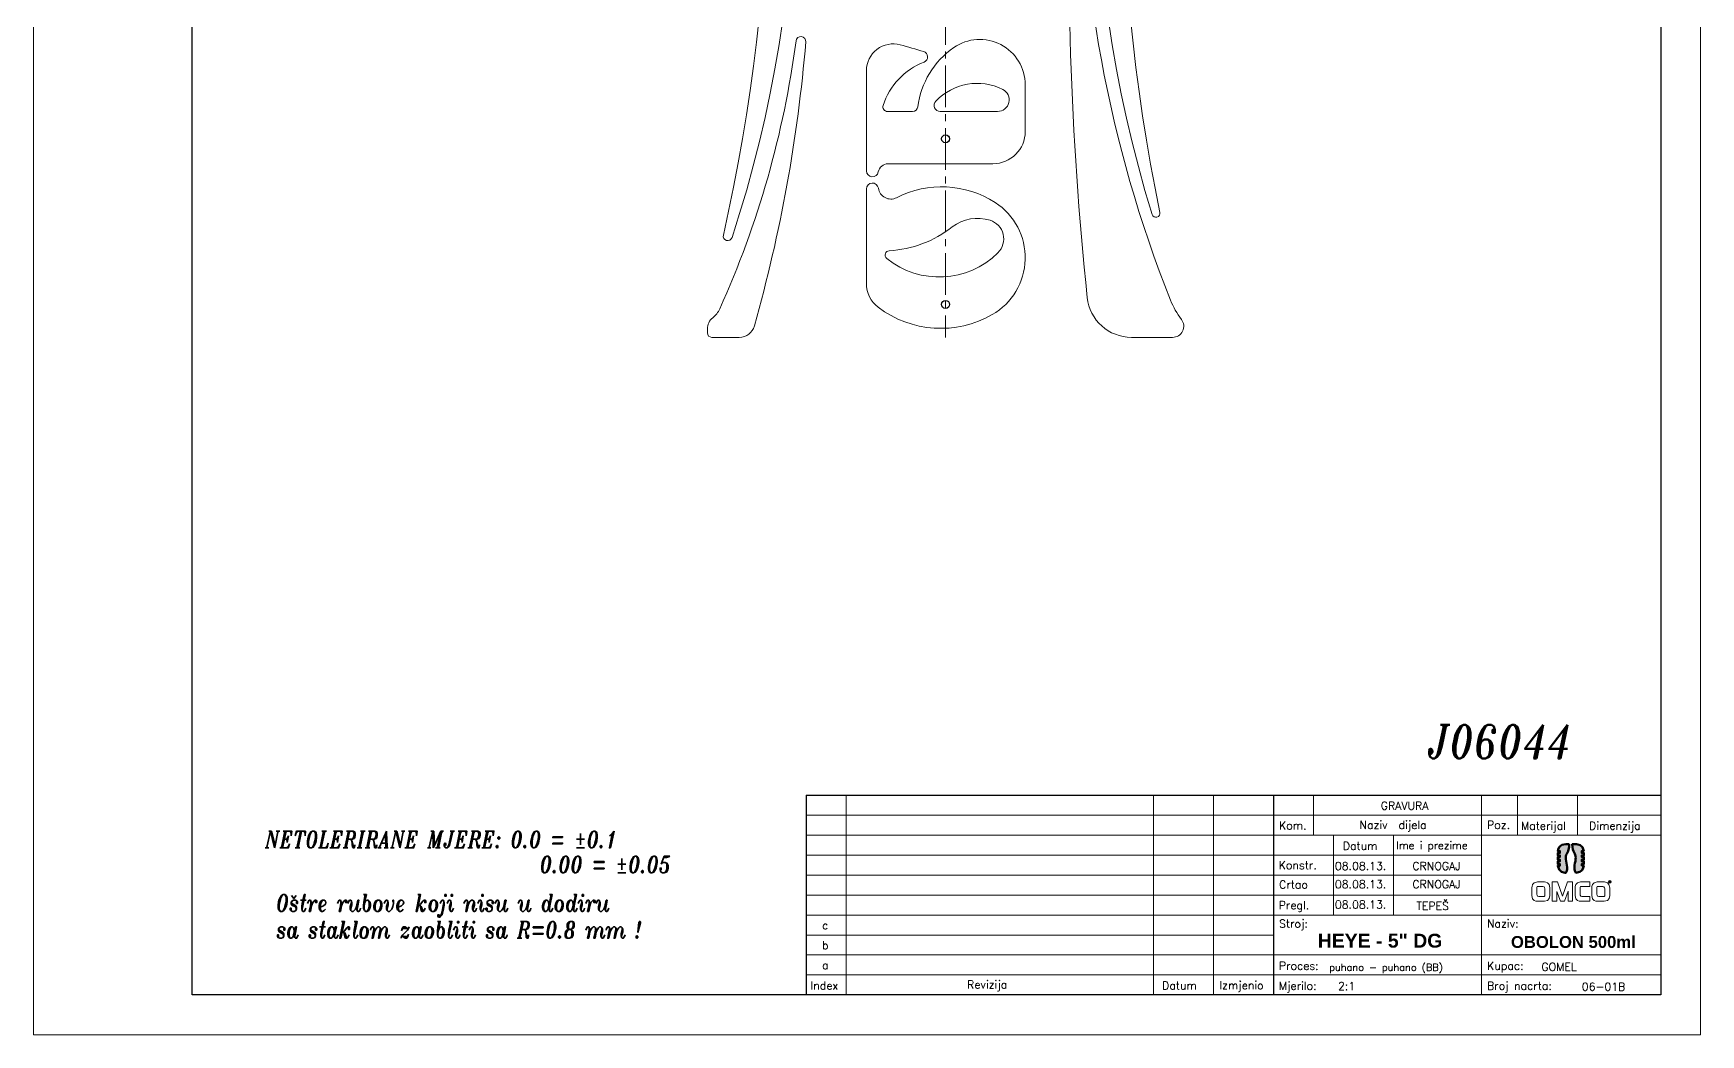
# Model space of a CAD drawing. Extents: x -234 to 800, y -95 to 506.
# Drawn here: x -233.8 to -23.8, y -95 to 31.2 of the extents above; entities that cross this region are included whole.
import ezdxf

# ---------------------------------------------------------------- set-up
doc = ezdxf.new("R2010")
doc.units = 0
doc.header["$LTSCALE"] = 7
doc.header["$MEASUREMENT"] = 0
doc.linetypes.add('CENTER2', pattern=[1.125, 0.75, -0.125, 0.125, -0.125])
doc.layers.get('0').update_dxf_attribs({"linetype": 'CONTINUOUS', "lineweight": 15})
for name, color, linetype, lineweight in [('1', 1, 'CENTER2', 15), ('3', 3, 'CONTINUOUS', 30), ('4', 5, 'CONTINUOUS', 50)]:
    doc.layers.add(name, color=color, linetype=linetype, lineweight=lineweight)
doc.styles.add('ITALICT', font='ITALICT.shx', dxfattribs={"width": 0.8, "height": 3})
doc.styles.add('ROMANS', font='romans.shx')

msp = doc.modelspace()

# ---------------------------------------------------------------- hatches: boundary and pattern name
h = msp.add_hatch(color=142)
h.dxf.hatch_style = 1
edge = h.paths.add_edge_path()
edge.add_spline(control_points=[(-40.793, -74.5938), (-40.4093, -74.0421), (-40.7957, -73.2381), (-40.7957, -72.6633)], knot_values=[0.9047619, 0.9047619, 0.9047619, 0.9047619, 0.95238095, 0.95238095, 0.95238095, 0.95238095], degree=3, periodic=0)
edge.add_spline(control_points=[(-40.7957, -72.6633), (-40.7957, -72.212), (-40.3983, -72.0912), (-40.3548, -71.008)], knot_values=[0.95238095, 0.95238095, 0.95238095, 0.95238095, 1, 1, 1, 1], degree=3, periodic=0)
edge.add_spline(control_points=[(-40.3548, -71.008), (-40.3548, -71.008), (-40.8133, -71.008), (-40.8133, -71.008)], knot_values=[0, 0, 0, 0, 0.04761905, 0.04761905, 0.04761905, 0.04761905], degree=3, periodic=0)
edge.add_spline(control_points=[(-40.8133, -71.008), (-41.5872, -71.008), (-41.7637, -71.605), (-41.804, -71.8776)], knot_values=[0.04761905, 0.04761905, 0.04761905, 0.04761905, 0.0952381, 0.0952381, 0.0952381, 0.0952381], degree=3, periodic=0)
edge.add_spline(control_points=[(-41.804, -71.8776), (-41.804, -71.8776), (-41.5416, -71.8776), (-41.5416, -71.8776)], knot_values=[0.0952381, 0.0952381, 0.0952381, 0.0952381, 0.14285667, 0.14285667, 0.14285667, 0.14285667], degree=3, periodic=0)
edge.add_spline(control_points=[(-41.5416, -71.8776), (-41.5416, -71.8776), (-41.5416, -71.8776), (-41.5416, -71.8776), (-41.5416, -71.8776), (-41.5416, -71.8776), (-41.5416, -72.0972), (-41.5416, -72.0972)], knot_values=[0.14285667, 0.14285667, 0.14285667, 0.14285667, 0.14285714, 0.14285714, 0.14285714, 0.14285714, 0.19047571, 0.19047571, 0.19047571, 0.19047571], degree=3, periodic=0)
edge.add_spline(control_points=[(-41.5416, -72.0972), (-41.5416, -72.0972), (-41.5416, -72.0972), (-41.5416, -72.0972), (-41.5416, -72.0972), (-41.5416, -72.0972), (-41.8161, -72.0972), (-41.8161, -72.0972)], knot_values=[0.19047571, 0.19047571, 0.19047571, 0.19047571, 0.19047619, 0.19047619, 0.19047619, 0.19047619, 0.23809476, 0.23809476, 0.23809476, 0.23809476], degree=3, periodic=0)
edge.add_spline(control_points=[(-41.8161, -72.0972), (-41.8161, -72.0972), (-41.8161, -72.0972), (-41.8161, -72.0972), (-41.8161, -72.0972), (-41.8161, -72.0972), (-41.8161, -72.4199), (-41.8161, -72.4199)], knot_values=[0.23809476, 0.23809476, 0.23809476, 0.23809476, 0.23809524, 0.23809524, 0.23809524, 0.23809524, 0.28571381, 0.28571381, 0.28571381, 0.28571381], degree=3, periodic=0)
edge.add_spline(control_points=[(-41.8161, -72.4199), (-41.8161, -72.4199), (-41.8161, -72.4199), (-41.8161, -72.4199), (-41.8161, -72.4199), (-41.8161, -72.4199), (-41.5416, -72.4199), (-41.5416, -72.4199)], knot_values=[0.28571381, 0.28571381, 0.28571381, 0.28571381, 0.28571429, 0.28571429, 0.28571429, 0.28571429, 0.33333286, 0.33333286, 0.33333286, 0.33333286], degree=3, periodic=0)
edge.add_spline(control_points=[(-41.5416, -72.4199), (-41.5416, -72.4199), (-41.5416, -72.4199), (-41.5416, -72.4199), (-41.5416, -72.4199), (-41.5416, -72.4199), (-41.5416, -72.6395), (-41.5416, -72.6395)], knot_values=[0.33333286, 0.33333286, 0.33333286, 0.33333286, 0.33333333, 0.33333333, 0.33333333, 0.33333333, 0.3809519, 0.3809519, 0.3809519, 0.3809519], degree=3, periodic=0)
edge.add_spline(control_points=[(-41.5416, -72.6395), (-41.5416, -72.6395), (-41.5416, -72.6395), (-41.5416, -72.6395), (-41.5416, -72.6395), (-41.5416, -72.6395), (-41.8161, -72.6395), (-41.8161, -72.6395)], knot_values=[0.3809519, 0.3809519, 0.3809519, 0.3809519, 0.38095238, 0.38095238, 0.38095238, 0.38095238, 0.42857095, 0.42857095, 0.42857095, 0.42857095], degree=3, periodic=0)
edge.add_spline(control_points=[(-41.8161, -72.6395), (-41.8161, -72.6395), (-41.8161, -72.6395), (-41.8161, -72.6395), (-41.8161, -72.6395), (-41.8161, -72.6395), (-41.8161, -72.9622), (-41.8161, -72.9622)], knot_values=[0.42857095, 0.42857095, 0.42857095, 0.42857095, 0.42857143, 0.42857143, 0.42857143, 0.42857143, 0.47619, 0.47619, 0.47619, 0.47619], degree=3, periodic=0)
edge.add_spline(control_points=[(-41.8161, -72.9622), (-41.8161, -72.9622), (-41.8161, -72.9622), (-41.8161, -72.9622), (-41.8161, -72.9622), (-41.8161, -72.9622), (-41.5416, -72.9622), (-41.5416, -72.9622)], knot_values=[0.47619, 0.47619, 0.47619, 0.47619, 0.47619048, 0.47619048, 0.47619048, 0.47619048, 0.52380905, 0.52380905, 0.52380905, 0.52380905], degree=3, periodic=0)
edge.add_spline(control_points=[(-41.5416, -72.9622), (-41.5416, -72.9622), (-41.5416, -72.9622), (-41.5416, -72.9622), (-41.5416, -72.9622), (-41.5416, -72.9622), (-41.5416, -73.1818), (-41.5416, -73.1818)], knot_values=[0.52380905, 0.52380905, 0.52380905, 0.52380905, 0.52380952, 0.52380952, 0.52380952, 0.52380952, 0.5714281, 0.5714281, 0.5714281, 0.5714281], degree=3, periodic=0)
edge.add_spline(control_points=[(-41.5416, -73.1818), (-41.5416, -73.1818), (-41.5416, -73.1818), (-41.5416, -73.1818), (-41.5416, -73.1818), (-41.5416, -73.1818), (-41.8161, -73.1818), (-41.8161, -73.1818)], knot_values=[0.5714281, 0.5714281, 0.5714281, 0.5714281, 0.57142857, 0.57142857, 0.57142857, 0.57142857, 0.61904714, 0.61904714, 0.61904714, 0.61904714], degree=3, periodic=0)
edge.add_spline(control_points=[(-41.8161, -73.1818), (-41.8161, -73.1818), (-41.8161, -73.1818), (-41.8161, -73.1818), (-41.8161, -73.1818), (-41.8161, -73.1818), (-41.8161, -73.5045), (-41.8161, -73.5046)], knot_values=[0.61904714, 0.61904714, 0.61904714, 0.61904714, 0.61904762, 0.61904762, 0.61904762, 0.61904762, 0.66666619, 0.66666619, 0.66666619, 0.66666619], degree=3, periodic=0)
edge.add_spline(control_points=[(-41.8161, -73.5046), (-41.8161, -73.5046), (-41.8161, -73.5046), (-41.8161, -73.5046), (-41.8161, -73.5046), (-41.8161, -73.5046), (-41.5416, -73.5046), (-41.5416, -73.5046)], knot_values=[0.66666619, 0.66666619, 0.66666619, 0.66666619, 0.66666667, 0.66666667, 0.66666667, 0.66666667, 0.71428524, 0.71428524, 0.71428524, 0.71428524], degree=3, periodic=0)
edge.add_spline(control_points=[(-41.5416, -73.5046), (-41.5416, -73.5046), (-41.5416, -73.5046), (-41.5416, -73.5046), (-41.5416, -73.5046), (-41.5416, -73.5046), (-41.5416, -73.7241), (-41.5416, -73.7241)], knot_values=[0.71428524, 0.71428524, 0.71428524, 0.71428524, 0.71428571, 0.71428571, 0.71428571, 0.71428571, 0.76190429, 0.76190429, 0.76190429, 0.76190429], degree=3, periodic=0)
edge.add_spline(control_points=[(-41.5416, -73.7241), (-41.5416, -73.7241), (-41.5416, -73.7241), (-41.5416, -73.7241), (-41.5416, -73.7241), (-41.5416, -73.7241), (-41.8061, -73.7241), (-41.8061, -73.7241)], knot_values=[0.76190429, 0.76190429, 0.76190429, 0.76190429, 0.76190476, 0.76190476, 0.76190476, 0.76190476, 0.80952381, 0.80952381, 0.80952381, 0.80952381], degree=3, periodic=0)
edge.add_spline(control_points=[(-41.8061, -73.7241), (-41.7126, -74.5512), (-40.982, -74.5938), (-40.874, -74.5938)], knot_values=[0.80952381, 0.80952381, 0.80952381, 0.80952381, 0.85714286, 0.85714286, 0.85714286, 0.85714286], degree=3, periodic=0)
edge.add_spline(control_points=[(-40.874, -74.5938), (-40.874, -74.5938), (-40.793, -74.5938), (-40.793, -74.5938)], knot_values=[0.85714286, 0.85714286, 0.85714286, 0.85714286, 0.9047619, 0.9047619, 0.9047619, 0.9047619], degree=3, periodic=0)
h = msp.add_hatch(color=253)
h.dxf.hatch_style = 1
edge = h.paths.add_edge_path()
edge.add_spline(control_points=[(-38.7963, -72.0972), (-38.7963, -72.0972), (-38.7963, -72.0972), (-38.7963, -72.0972), (-38.7963, -72.0972), (-38.7963, -72.0972), (-38.7963, -71.8776), (-38.7963, -71.8776)], knot_values=[0.5714281, 0.5714281, 0.5714281, 0.5714281, 0.57142857, 0.57142857, 0.57142857, 0.57142857, 0.61904714, 0.61904714, 0.61904714, 0.61904714], degree=3, periodic=0)
edge.add_spline(control_points=[(-38.7963, -71.8776), (-38.7963, -71.8776), (-38.7963, -71.8776), (-38.7963, -71.8776), (-38.7963, -71.8776), (-38.7963, -71.8776), (-38.5327, -71.8776), (-38.5327, -71.8776)], knot_values=[0.61904714, 0.61904714, 0.61904714, 0.61904714, 0.61904762, 0.61904762, 0.61904762, 0.61904762, 0.66666667, 0.66666667, 0.66666667, 0.66666667], degree=3, periodic=0)
edge.add_spline(control_points=[(-38.5327, -71.8776), (-38.6292, -71.056), (-39.3562, -71.008), (-39.4639, -71.008), (-39.4639, -71.008), (-39.4639, -71.008), (-39.9833, -71.008), (-39.9833, -71.008)], knot_values=[0.66666667, 0.66666667, 0.66666667, 0.66666667, 0.71428571, 0.71428571, 0.71428571, 0.71428571, 0.76190476, 0.76190476, 0.76190476, 0.76190476], degree=3, periodic=0)
edge.add_spline(control_points=[(-39.9833, -71.008), (-39.9397, -72.0912), (-39.5421, -72.212), (-39.5421, -72.6633)], knot_values=[0.76190476, 0.76190476, 0.76190476, 0.76190476, 0.80952381, 0.80952381, 0.80952381, 0.80952381], degree=3, periodic=0)
edge.add_spline(control_points=[(-39.5421, -72.6633), (-39.5421, -73.2381), (-39.9286, -74.0421), (-39.545, -74.5938)], knot_values=[0.80952381, 0.80952381, 0.80952381, 0.80952381, 0.85714286, 0.85714286, 0.85714286, 0.85714286], degree=3, periodic=0)
edge.add_spline(control_points=[(-39.545, -74.5938), (-39.545, -74.5938), (-39.5186, -74.5938), (-39.5186, -74.5938)], knot_values=[0.85714286, 0.85714286, 0.85714286, 0.85714286, 0.9047619, 0.9047619, 0.9047619, 0.9047619], degree=3, periodic=0)
edge.add_spline(control_points=[(-39.5186, -74.5938), (-38.7447, -74.5938), (-38.5718, -73.9968), (-38.5331, -73.7241)], knot_values=[0.9047619, 0.9047619, 0.9047619, 0.9047619, 0.95238095, 0.95238095, 0.95238095, 0.95238095], degree=3, periodic=0)
edge.add_spline(control_points=[(-38.5331, -73.7241), (-38.5331, -73.7241), (-38.7963, -73.7241), (-38.7963, -73.7241), (-38.7963, -73.7241), (-38.7963, -73.7241), (-38.7963, -73.7241)], knot_values=[0.95238095, 0.95238095, 0.95238095, 0.95238095, 1, 1, 1, 1.00000048, 1.00000048, 1.00000048, 1.00000048], degree=3, periodic=0)
edge.add_spline(control_points=[(-38.7963, -73.7241), (-38.7963, -73.7241), (-38.7963, -73.5046), (-38.7963, -73.5046)], knot_values=[0.00000048, 0.00000048, 0.00000048, 0.00000048, 0.04761857, 0.04761857, 0.04761857, 0.04761857], degree=3, periodic=0)
edge.add_spline(control_points=[(-38.7963, -73.5046), (-38.7963, -73.5046), (-38.7963, -73.5046), (-38.7963, -73.5046), (-38.7963, -73.5046), (-38.7963, -73.5046), (-38.5219, -73.5046), (-38.5218, -73.5046)], knot_values=[0.04761857, 0.04761857, 0.04761857, 0.04761857, 0.04761905, 0.04761905, 0.04761905, 0.04761905, 0.09523762, 0.09523762, 0.09523762, 0.09523762], degree=3, periodic=0)
edge.add_spline(control_points=[(-38.5218, -73.5046), (-38.5218, -73.5046), (-38.5218, -73.5046), (-38.5218, -73.5046), (-38.5218, -73.5046), (-38.5218, -73.5046), (-38.5218, -73.1818), (-38.5218, -73.1818)], knot_values=[0.09523762, 0.09523762, 0.09523762, 0.09523762, 0.0952381, 0.0952381, 0.0952381, 0.0952381, 0.14285667, 0.14285667, 0.14285667, 0.14285667], degree=3, periodic=0)
edge.add_spline(control_points=[(-38.5218, -73.1818), (-38.5218, -73.1818), (-38.5218, -73.1818), (-38.5218, -73.1818), (-38.5218, -73.1818), (-38.5218, -73.1818), (-38.7963, -73.1818), (-38.7963, -73.1818)], knot_values=[0.14285667, 0.14285667, 0.14285667, 0.14285667, 0.14285714, 0.14285714, 0.14285714, 0.14285714, 0.19047571, 0.19047571, 0.19047571, 0.19047571], degree=3, periodic=0)
edge.add_spline(control_points=[(-38.7963, -73.1818), (-38.7963, -73.1818), (-38.7963, -73.1818), (-38.7963, -73.1818), (-38.7963, -73.1818), (-38.7963, -73.1818), (-38.7963, -72.9622), (-38.7963, -72.9622)], knot_values=[0.19047571, 0.19047571, 0.19047571, 0.19047571, 0.19047619, 0.19047619, 0.19047619, 0.19047619, 0.23809476, 0.23809476, 0.23809476, 0.23809476], degree=3, periodic=0)
edge.add_spline(control_points=[(-38.7963, -72.9622), (-38.7963, -72.9622), (-38.7963, -72.9622), (-38.7963, -72.9622), (-38.7963, -72.9622), (-38.7963, -72.9622), (-38.5219, -72.9622), (-38.5218, -72.9622)], knot_values=[0.23809476, 0.23809476, 0.23809476, 0.23809476, 0.23809524, 0.23809524, 0.23809524, 0.23809524, 0.28571381, 0.28571381, 0.28571381, 0.28571381], degree=3, periodic=0)
edge.add_spline(control_points=[(-38.5218, -72.9622), (-38.5218, -72.9622), (-38.5218, -72.9622), (-38.5218, -72.9622), (-38.5218, -72.9622), (-38.5218, -72.9622), (-38.5218, -72.6395), (-38.5218, -72.6395)], knot_values=[0.28571381, 0.28571381, 0.28571381, 0.28571381, 0.28571429, 0.28571429, 0.28571429, 0.28571429, 0.33333286, 0.33333286, 0.33333286, 0.33333286], degree=3, periodic=0)
edge.add_spline(control_points=[(-38.5218, -72.6395), (-38.5218, -72.6395), (-38.5218, -72.6395), (-38.5218, -72.6395), (-38.5218, -72.6395), (-38.5218, -72.6395), (-38.7963, -72.6395), (-38.7963, -72.6395)], knot_values=[0.33333286, 0.33333286, 0.33333286, 0.33333286, 0.33333333, 0.33333333, 0.33333333, 0.33333333, 0.3809519, 0.3809519, 0.3809519, 0.3809519], degree=3, periodic=0)
edge.add_spline(control_points=[(-38.7963, -72.6395), (-38.7963, -72.6395), (-38.7963, -72.6395), (-38.7963, -72.6395), (-38.7963, -72.6395), (-38.7963, -72.6395), (-38.7963, -72.4199), (-38.7963, -72.4199)], knot_values=[0.3809519, 0.3809519, 0.3809519, 0.3809519, 0.38095238, 0.38095238, 0.38095238, 0.38095238, 0.42857095, 0.42857095, 0.42857095, 0.42857095], degree=3, periodic=0)
edge.add_spline(control_points=[(-38.7963, -72.4199), (-38.7963, -72.4199), (-38.7963, -72.4199), (-38.7963, -72.4199), (-38.7963, -72.4199), (-38.7963, -72.4199), (-38.5219, -72.4199), (-38.5218, -72.4199)], knot_values=[0.42857095, 0.42857095, 0.42857095, 0.42857095, 0.42857143, 0.42857143, 0.42857143, 0.42857143, 0.47619, 0.47619, 0.47619, 0.47619], degree=3, periodic=0)
edge.add_spline(control_points=[(-38.5218, -72.4199), (-38.5218, -72.4199), (-38.5218, -72.4199), (-38.5218, -72.4199), (-38.5218, -72.4199), (-38.5218, -72.4199), (-38.5218, -72.0972), (-38.5218, -72.0972)], knot_values=[0.47619, 0.47619, 0.47619, 0.47619, 0.47619048, 0.47619048, 0.47619048, 0.47619048, 0.52380905, 0.52380905, 0.52380905, 0.52380905], degree=3, periodic=0)
edge.add_spline(control_points=[(-38.5218, -72.0972), (-38.5218, -72.0972), (-38.5218, -72.0972), (-38.5218, -72.0972), (-38.5218, -72.0972), (-38.5218, -72.0972), (-38.7963, -72.0972), (-38.7963, -72.0972)], knot_values=[0.52380905, 0.52380905, 0.52380905, 0.52380905, 0.52380952, 0.52380952, 0.52380952, 0.52380952, 0.5714281, 0.5714281, 0.5714281, 0.5714281], degree=3, periodic=0)

# ---------------------------------------------------------------- linework, layer by layer
for p, q in [((-233.8139, -95.0065), (-233.8139, 201.9935)), ((-23.8139, 201.9935), (-23.8139, -95.0065)), ((-128.8827, 13.8301), (-128.8827, 26.481)), ((-108.8835, 24.6786), (-108.8835, 18.8087)), ((-123.0824, 21.3237), (-126.2255, 21.3237)), ((-112.3637, 21.3237), (-119.5967, 21.3237)), ((-126.1573, 14.7383), (-112.9539, 14.7383)), ((-128.8827, 11.556), (-128.8827, -0.3557)), ((-148.9213, -6.0743), (-148.9213, -6.5766)), ((-148.3591, -7.1389), (-144.8948, -7.1389)), ((-90.3274, -7.1389), (-95.497, -7.1389)), ((-131.4394, -64.8141), (-131.4394, -90.0065)), ((-92.7292, -64.8116), (-92.7292, -90.0065)), ((-85.1707, -64.8116), (-85.1707, -90.0065)), ((-72.5733, -64.8116), (-72.5733, -69.8506)), ((-51.4096, -64.8116), (-51.4096, -90.0065)), ((-46.8745, -64.8116), (-46.8745, -69.8506)), ((-39.316, -64.8116), (-39.316, -69.8506)), ((-136.4885, -67.3311), (-28.8139, -67.3311)), ((-28.8139, -69.8506), (-136.4885, -69.8506)), ((-70.0538, -69.8506), (-70.0538, -79.9285)), ((-62.4953, -69.8506), (-62.4953, -79.9285)), ((-136.4885, -72.37), (-51.4096, -72.37)), ((-136.4885, -74.8895), (-51.4096, -74.8895)), ((-136.4885, -77.409), (-51.4096, -77.409)), ((-136.4885, -79.9285), (-28.8139, -79.9285)), ((-77.6122, -82.448), (-136.4885, -82.448)), ((-136.4885, -84.9675), (-28.8139, -84.9675)), ((-136.4885, -87.487), (-28.8139, -87.487)), ((-23.8139, -95.0065), (-233.8139, -95.0065))]:
    msp.add_line(p, q)
for centre, radius, start, end in [((62.5127, 56.1916), 162.6104, 161.883462, 197.107049), ((133.8512, 55.2653), 230.5401, 167.172117, 191.675553), ((-371.6942, 56.9405), 230.5401, 347.172117, 11.675553), ((-300.3557, 56.0142), 162.6104, 341.883462, 17.107049), ((307.5712, 41.2091), 410.9326, 177.485881, 186.053347), ((57.8799, 56.6682), 159.8011, 179.091096, 201.712273), ((-256.9461, 45.8815), 120.2152, 335.71329, 352.512897), ((-326.1936, 45.9217), 190.3307, 344.262267, 355.227017), ((-137.141, 30.1363), 0.6202, 355.227017, 172.512897), ((-125.5254, 26.481), 3.3573, 74.655142, 180), ((-165.2566, -118.3062), 153.4969, 73.505184, 74.655142), ((-114.6099, 24.6786), 5.7264, 0, 124.925679), ((-118.4362, 19.3817), 8.7718, 111.277799, 162.037294), ((-111.709, 20.5243), 10.7933, 124.925679, 172.611859), ((-121.8724, 28.2052), 0.6971, 291.277799, 73.505184), ((-114.9286, 17.6609), 7.2032, 63.436626, 136.497295), ((-112.3637, 22.7912), 1.4675, 270, 63.436626), ((-126.2255, 21.9071), 0.5833, 162.037294, 270), ((-123.0824, 21.999), 0.6753, 270, 352.611859), ((-119.5967, 22.0912), 0.7675, 136.497295, 270), ((-112.9539, 18.8087), 4.0704, 270, 0), ((-126.1573, 13.4808), 1.2575, 90, 169.97531), ((-128.1335, 13.8301), 0.7493, 180, 349.97531), ((-128.1284, 11.556), 0.7543, 7.578422, 180), ((-125.8136, 11.864), 1.5809, 187.578422, 297.241112), ((-119.407, -0.58), 12.4154, 57.083606, 117.241112), ((-117.1553, 2.8984), 8.2718, 299.841874, 57.083606), ((-92.4171, 8.5081), 0.5087, 197.107049, 11.675553), ((-126.886, 18.0951), 14.3494, 273.453117, 307.886384), ((-114.8934, 2.6823), 5.1795, 72.214155, 127.886384), ((-114.0649, 5.2649), 2.4673, 314.893241, 72.214155), ((-146.3503, 5.6283), 0.572, 167.172117, 341.883462), ((-125.9893, 3.2343), 0.5384, 93.453117, 230.830473), ((-119.7148, 10.9359), 10.4724, 230.830473, 314.893241), ((-125.1271, -0.3557), 3.7556, 180, 232.73083), ((-150.0325, -2.362), 2.9209, 308.021636, 335.71329), ((-119.5176, 7.0161), 13.019, 232.73083, 299.841874), ((-95.497, -1.5345), 5.6044, 186.053347, 270), ((-80.9831, 1.3735), 10.334, 201.712273, 217.253965), ((-147.1299, -6.0743), 1.7914, 128.021636, 180), ((-144.8948, -5.168), 1.9709, 270, 344.262267), ((-90.3274, -5.7331), 1.4057, 270, 37.253965), ((-148.3591, -6.5766), 0.5623, 180, 270)]:
    msp.add_arc(centre, radius, start, end)
for points, knots in [([(-35.2637, -75.9186), (-35.3546, -75.9186), (-35.4284, -75.8447), (-35.4284, -75.7539), (-35.4284, -75.7539), (-35.4284, -75.663), (-35.3546, -75.5892), (-35.2637, -75.5892), (-35.2637, -75.5892), (-35.1728, -75.5892), (-35.099, -75.663), (-35.099, -75.7539), (-35.099, -75.7539), (-35.099, -75.8447), (-35.1728, -75.9186), (-35.2637, -75.9186)], [0, 0, 0, 0, 0.25, 0.25, 0.25, 0.25, 0.5, 0.5, 0.5, 0.5, 0.75, 0.75, 0.75, 0.75, 1, 1, 1, 1]), ([(-43.5002, -78.2051), (-43.5002, -78.2051), (-44.423, -78.2051), (-44.423, -78.2051), (-44.423, -78.2051), (-44.5017, -78.2051), (-45.0645, -78.1721), (-45.0645, -77.4892), (-45.0645, -77.4892), (-45.0645, -77.4892), (-45.0645, -76.4464), (-45.0645, -76.4464), (-45.0645, -76.4464), (-45.0645, -76.4464), (-45.0645, -75.7636), (-44.3817, -75.7636), (-44.3817, -75.7636), (-44.3817, -75.7636), (-43.463, -75.7636), (-43.463, -75.7636), (-43.463, -75.7636), (-43.3844, -75.7636), (-42.8216, -75.8009), (-42.8216, -76.4837), (-42.8216, -76.4837), (-42.8216, -76.4837), (-42.8216, -77.5223), (-42.8216, -77.5223), (-42.8216, -77.5223), (-42.8216, -77.5223), (-42.8174, -78.2051), (-43.5002, -78.2051)], [0, 0, 0, 0, 0.125, 0.125, 0.125, 0.125, 0.25, 0.25, 0.25, 0.25, 0.375, 0.375, 0.375, 0.375, 0.5, 0.5, 0.5, 0.5, 0.625, 0.625, 0.625, 0.625, 0.75, 0.75, 0.75, 0.75, 0.875, 0.875, 0.875, 0.875, 1, 1, 1, 1]), ([(-43.4423, -76.6243), (-43.4423, -76.6243), (-43.4423, -76.343), (-43.6823, -76.343), (-43.6823, -76.343), (-43.6823, -76.343), (-44.3651, -76.343), (-44.3651, -76.343), (-44.3651, -76.343), (-44.3651, -76.343), (-44.4437, -76.3471), (-44.4437, -76.4257), (-44.4437, -76.4257), (-44.4437, -76.4257), (-44.4437, -77.3071), (-44.4437, -77.3071), (-44.4437, -77.3071), (-44.4437, -77.3071), (-44.4437, -77.5845), (-44.2037, -77.5845), (-44.2037, -77.5845), (-44.2037, -77.5845), (-43.5209, -77.5845), (-43.5209, -77.5845), (-43.5209, -77.5845), (-43.5209, -77.5845), (-43.4423, -77.5845), (-43.4423, -77.5058), (-43.4423, -77.5058), (-43.4423, -77.5058), (-43.4423, -76.6243), (-43.4423, -76.6243)], [0, 0, 0, 0, 0.125, 0.125, 0.125, 0.125, 0.25, 0.25, 0.25, 0.25, 0.375, 0.375, 0.375, 0.375, 0.5, 0.5, 0.5, 0.5, 0.625, 0.625, 0.625, 0.625, 0.75, 0.75, 0.75, 0.75, 0.875, 0.875, 0.875, 0.875, 1, 1, 1, 1]), ([(-40.4959, -78.2051), (-40.4959, -78.2051), (-40.4959, -76.9264), (-40.4959, -76.9264), (-40.4959, -76.9264), (-40.4959, -76.9264), (-40.9428, -78.2051), (-40.9428, -78.2051), (-40.9428, -78.2051), (-40.9428, -78.2051), (-41.4808, -78.2051), (-41.4808, -78.2051), (-41.4808, -78.2051), (-41.4808, -78.2051), (-41.9359, -76.9843), (-41.9359, -76.9843), (-41.9359, -76.9843), (-41.9359, -76.9843), (-41.9359, -78.2051), (-41.9359, -78.2051), (-41.9359, -78.2051), (-41.9359, -78.2051), (-42.5112, -78.2051), (-42.5112, -78.2051), (-42.5112, -78.2051), (-42.5112, -78.2051), (-42.5112, -75.7636), (-42.5112, -75.7636), (-42.5112, -75.7636), (-42.5112, -75.7636), (-41.845, -75.7636), (-41.845, -75.7636), (-41.845, -75.7636), (-41.845, -75.7636), (-41.2036, -77.5638), (-41.2036, -77.5638), (-41.2036, -77.5638), (-41.2036, -77.5638), (-40.5911, -75.7636), (-40.5911, -75.7636), (-40.5911, -75.7636), (-40.5911, -75.7636), (-39.9372, -75.7636), (-39.9372, -75.7636), (-39.9372, -75.7636), (-39.9372, -75.7636), (-39.9372, -78.2051), (-39.9372, -78.2051), (-39.9372, -78.2051), (-39.9372, -78.2051), (-40.4959, -78.2051), (-40.4959, -78.2051)], [0, 0, 0, 0, 0.07692308, 0.07692308, 0.07692308, 0.07692308, 0.15384615, 0.15384615, 0.15384615, 0.15384615, 0.23076923, 0.23076923, 0.23076923, 0.23076923, 0.30769231, 0.30769231, 0.30769231, 0.30769231, 0.38461538, 0.38461538, 0.38461538, 0.38461538, 0.46153846, 0.46153846, 0.46153846, 0.46153846, 0.53846154, 0.53846154, 0.53846154, 0.53846154, 0.61538462, 0.61538462, 0.61538462, 0.61538462, 0.69230769, 0.69230769, 0.69230769, 0.69230769, 0.76923077, 0.76923077, 0.76923077, 0.76923077, 0.84615385, 0.84615385, 0.84615385, 0.84615385, 0.92307692, 0.92307692, 0.92307692, 0.92307692, 1, 1, 1, 1]), ([(-37.7853, -77.5845), (-37.7853, -77.5845), (-38.7662, -77.5845), (-38.7662, -77.5845), (-38.7662, -77.5845), (-39.0062, -77.5845), (-39.0062, -77.3071), (-39.0062, -77.3071), (-39.0062, -77.3071), (-39.0062, -77.3071), (-39.0062, -76.4257), (-39.0062, -76.4257), (-39.0062, -76.4257), (-39.0062, -76.3471), (-38.9275, -76.343), (-38.9275, -76.343), (-38.9275, -76.343), (-38.9275, -76.343), (-37.7853, -76.343), (-37.7853, -76.343), (-37.7853, -76.343), (-37.7853, -76.343), (-37.7853, -75.7636), (-37.7853, -75.7636), (-37.7853, -75.7636), (-37.7853, -75.7636), (-38.944, -75.7636), (-38.944, -75.7636), (-38.944, -75.7636), (-39.6268, -75.7636), (-39.6268, -76.4464), (-39.6268, -76.4464), (-39.6268, -76.4464), (-39.6268, -76.4464), (-39.6268, -77.4892), (-39.6268, -77.4892), (-39.6268, -77.4892), (-39.6268, -78.1721), (-39.0641, -78.2051), (-38.9855, -78.2051), (-38.9855, -78.2051), (-38.9855, -78.2051), (-37.7853, -78.2051), (-37.7853, -78.2051), (-37.7853, -78.2051), (-37.7853, -78.2051), (-37.7853, -77.5845), (-37.7853, -77.5845)], [0, 0, 0, 0, 0.08333333, 0.08333333, 0.08333333, 0.08333333, 0.16666667, 0.16666667, 0.16666667, 0.16666667, 0.25, 0.25, 0.25, 0.25, 0.33333333, 0.33333333, 0.33333333, 0.33333333, 0.41666667, 0.41666667, 0.41666667, 0.41666667, 0.5, 0.5, 0.5, 0.5, 0.58333333, 0.58333333, 0.58333333, 0.58333333, 0.66666667, 0.66666667, 0.66666667, 0.66666667, 0.75, 0.75, 0.75, 0.75, 0.83333333, 0.83333333, 0.83333333, 0.83333333, 0.91666667, 0.91666667, 0.91666667, 0.91666667, 1, 1, 1, 1]), ([(-35.9522, -78.2051), (-35.9522, -78.2051), (-36.875, -78.2051), (-36.875, -78.2051), (-36.875, -78.2051), (-36.9536, -78.2051), (-37.5163, -78.1721), (-37.5163, -77.4892), (-37.5163, -77.4892), (-37.5163, -77.4892), (-37.5163, -76.4464), (-37.5163, -76.4464), (-37.5163, -76.4464), (-37.5163, -76.4464), (-37.5163, -75.7636), (-36.8336, -75.7636), (-36.8336, -75.7636), (-36.8336, -75.7636), (-35.9149, -75.7636), (-35.9149, -75.7636), (-35.9149, -75.7636), (-35.8363, -75.7636), (-35.2735, -75.8009), (-35.2735, -76.4837), (-35.2735, -76.4837), (-35.2735, -76.4837), (-35.2735, -77.5223), (-35.2735, -77.5223), (-35.2735, -77.5223), (-35.2735, -77.5223), (-35.2694, -78.2051), (-35.9522, -78.2051)], [0, 0, 0, 0, 0.125, 0.125, 0.125, 0.125, 0.25, 0.25, 0.25, 0.25, 0.375, 0.375, 0.375, 0.375, 0.5, 0.5, 0.5, 0.5, 0.625, 0.625, 0.625, 0.625, 0.75, 0.75, 0.75, 0.75, 0.875, 0.875, 0.875, 0.875, 1, 1, 1, 1]), ([(-35.8942, -76.6243), (-35.8942, -76.6243), (-35.8942, -76.343), (-36.1343, -76.343), (-36.1343, -76.343), (-36.1343, -76.343), (-36.817, -76.343), (-36.817, -76.343), (-36.817, -76.343), (-36.817, -76.343), (-36.8957, -76.3471), (-36.8957, -76.4257), (-36.8957, -76.4257), (-36.8957, -76.4257), (-36.8957, -77.3071), (-36.8957, -77.3071), (-36.8957, -77.3071), (-36.8957, -77.3071), (-36.8957, -77.5845), (-36.6556, -77.5845), (-36.6556, -77.5845), (-36.6556, -77.5845), (-35.9728, -77.5845), (-35.9728, -77.5845), (-35.9728, -77.5845), (-35.9728, -77.5845), (-35.8942, -77.5845), (-35.8942, -77.5058), (-35.8942, -77.5058), (-35.8942, -77.5058), (-35.8942, -76.6243), (-35.8942, -76.6243)], [0, 0, 0, 0, 0.125, 0.125, 0.125, 0.125, 0.25, 0.25, 0.25, 0.25, 0.375, 0.375, 0.375, 0.375, 0.5, 0.5, 0.5, 0.5, 0.625, 0.625, 0.625, 0.625, 0.75, 0.75, 0.75, 0.75, 0.875, 0.875, 0.875, 0.875, 1, 1, 1, 1]), ([(-35.2637, -75.6254), (-35.3341, -75.6254), (-35.3921, -75.6834), (-35.3921, -75.7539), (-35.3921, -75.7539), (-35.3921, -75.8243), (-35.3341, -75.8822), (-35.2637, -75.8822), (-35.2637, -75.8822), (-35.1933, -75.8822), (-35.1353, -75.8243), (-35.1353, -75.7539), (-35.1353, -75.7539), (-35.1353, -75.6834), (-35.1933, -75.6254), (-35.2637, -75.6254)], [0, 0, 0, 0, 0.25, 0.25, 0.25, 0.25, 0.5, 0.5, 0.5, 0.5, 0.75, 0.75, 0.75, 0.75, 1, 1, 1, 1]), ([(-35.2263, -75.7822), (-35.2263, -75.7822), (-35.1921, -75.8344), (-35.1921, -75.8344), (-35.1921, -75.8344), (-35.1921, -75.8344), (-35.2376, -75.8344), (-35.2376, -75.8344), (-35.2376, -75.8344), (-35.2376, -75.8344), (-35.266, -75.7879), (-35.266, -75.7879), (-35.266, -75.7879), (-35.266, -75.7879), (-35.2842, -75.7879), (-35.2842, -75.7879), (-35.2842, -75.7879), (-35.2842, -75.7879), (-35.2842, -75.8344), (-35.2842, -75.8344), (-35.2842, -75.8344), (-35.2842, -75.8344), (-35.3251, -75.8344), (-35.3251, -75.8344), (-35.3251, -75.8344), (-35.3251, -75.8344), (-35.3251, -75.6675), (-35.3251, -75.6675), (-35.3251, -75.6675), (-35.3251, -75.6675), (-35.2524, -75.6675), (-35.2524, -75.6675), (-35.2524, -75.6675), (-35.2387, -75.6675), (-35.1887, -75.6675), (-35.1887, -75.7277), (-35.1887, -75.7277), (-35.1887, -75.7594), (-35.208, -75.7753), (-35.2263, -75.7822)], [0, 0, 0, 0, 0.1, 0.1, 0.1, 0.1, 0.2, 0.2, 0.2, 0.2, 0.3, 0.3, 0.3, 0.3, 0.4, 0.4, 0.4, 0.4, 0.5, 0.5, 0.5, 0.5, 0.6, 0.6, 0.6, 0.6, 0.7, 0.7, 0.7, 0.7, 0.8, 0.8, 0.8, 0.8, 0.9, 0.9, 0.9, 0.9, 1, 1, 1, 1]), ([(-35.2626, -75.7027), (-35.2626, -75.7027), (-35.2842, -75.7027), (-35.2842, -75.7027), (-35.2842, -75.7027), (-35.2842, -75.7027), (-35.2842, -75.7549), (-35.2842, -75.7549), (-35.2842, -75.7549), (-35.2842, -75.7549), (-35.2626, -75.7549), (-35.2626, -75.7549), (-35.2626, -75.7549), (-35.241, -75.7549), (-35.232, -75.747), (-35.232, -75.7277), (-35.232, -75.7277), (-35.2319, -75.7084), (-35.241, -75.7027), (-35.2626, -75.7027)], [0, 0, 0, 0, 0.2, 0.2, 0.2, 0.2, 0.4, 0.4, 0.4, 0.4, 0.6, 0.6, 0.6, 0.6, 0.8, 0.8, 0.8, 0.8, 1, 1, 1, 1])]:
    msp.add_open_spline(points, degree=3, knots=knots)
at = {"layer": '1'}
msp.add_line((-118.9215, 168.8607), (-118.9215, -7.1389), dxfattribs=at)
at = {"layer": '3'}
for p, q in [((-213.8139, -90.0065), (-213.8139, 196.9935)), ((-28.8139, 196.9935), (-28.8139, -90.0065)), ((-136.4885, -64.8116), (-28.8139, -64.8116)), ((-136.4885, -64.8116), (-136.4885, -90.0065)), ((-77.6122, -64.8116), (-77.6122, -90.0065)), ((-28.8139, -64.8116), (-28.8139, -90.0065)), ((-28.8139, -90.0065), (-213.8139, -90.0065))]:
    msp.add_line(p, q, dxfattribs=at)
for centre in [(-118.9215, 17.8783), (-118.9215, -2.9935)]:
    msp.add_circle(centre, 0.5, dxfattribs=at)
at = {"layer": '4', "color": 142}
msp.add_open_spline([(-40.3548, -71.008), (-40.3548, -71.008), (-40.8133, -71.008), (-40.8133, -71.008), (-40.8133, -71.008), (-41.5872, -71.008), (-41.7637, -71.605), (-41.804, -71.8776), (-41.804, -71.8776), (-41.804, -71.8776), (-41.5416, -71.8776), (-41.5416, -71.8776), (-41.5416, -71.8776), (-41.5416, -71.8776), (-41.5416, -72.0972), (-41.5416, -72.0972), (-41.5416, -72.0972), (-41.5416, -72.0972), (-41.8161, -72.0972), (-41.8161, -72.0972), (-41.8161, -72.0972), (-41.8161, -72.0972), (-41.8161, -72.4199), (-41.8161, -72.4199), (-41.8161, -72.4199), (-41.8161, -72.4199), (-41.5416, -72.4199), (-41.5416, -72.4199), (-41.5416, -72.4199), (-41.5416, -72.4199), (-41.5416, -72.6395), (-41.5416, -72.6395), (-41.5416, -72.6395), (-41.5416, -72.6395), (-41.8161, -72.6395), (-41.8161, -72.6395), (-41.8161, -72.6395), (-41.8161, -72.6395), (-41.8161, -72.9622), (-41.8161, -72.9622), (-41.8161, -72.9622), (-41.8161, -72.9622), (-41.5416, -72.9622), (-41.5416, -72.9622), (-41.5416, -72.9622), (-41.5416, -72.9622), (-41.5416, -73.1818), (-41.5416, -73.1818), (-41.5416, -73.1818), (-41.5416, -73.1818), (-41.8161, -73.1818), (-41.8161, -73.1818), (-41.8161, -73.1818), (-41.8161, -73.1818), (-41.8161, -73.5046), (-41.8161, -73.5046), (-41.8161, -73.5046), (-41.8161, -73.5046), (-41.5416, -73.5046), (-41.5416, -73.5046), (-41.5416, -73.5046), (-41.5416, -73.5046), (-41.5416, -73.7241), (-41.5416, -73.7241), (-41.5416, -73.7241), (-41.5416, -73.7241), (-41.8061, -73.7241), (-41.8061, -73.7241), (-41.8061, -73.7241), (-41.7126, -74.5512), (-40.982, -74.5938), (-40.874, -74.5938), (-40.874, -74.5938), (-40.874, -74.5938), (-40.793, -74.5938), (-40.793, -74.5938), (-40.793, -74.5938), (-40.4093, -74.0421), (-40.7957, -73.2381), (-40.7957, -72.6633), (-40.7957, -72.6633), (-40.7957, -72.212), (-40.3983, -72.0912), (-40.3548, -71.008)], degree=3, knots=[0, 0, 0, 0, 0.04761905, 0.04761905, 0.04761905, 0.04761905, 0.0952381, 0.0952381, 0.0952381, 0.0952381, 0.14285714, 0.14285714, 0.14285714, 0.14285714, 0.19047619, 0.19047619, 0.19047619, 0.19047619, 0.23809524, 0.23809524, 0.23809524, 0.23809524, 0.28571429, 0.28571429, 0.28571429, 0.28571429, 0.33333333, 0.33333333, 0.33333333, 0.33333333, 0.38095238, 0.38095238, 0.38095238, 0.38095238, 0.42857143, 0.42857143, 0.42857143, 0.42857143, 0.47619048, 0.47619048, 0.47619048, 0.47619048, 0.52380952, 0.52380952, 0.52380952, 0.52380952, 0.57142857, 0.57142857, 0.57142857, 0.57142857, 0.61904762, 0.61904762, 0.61904762, 0.61904762, 0.66666667, 0.66666667, 0.66666667, 0.66666667, 0.71428571, 0.71428571, 0.71428571, 0.71428571, 0.76190476, 0.76190476, 0.76190476, 0.76190476, 0.80952381, 0.80952381, 0.80952381, 0.80952381, 0.85714286, 0.85714286, 0.85714286, 0.85714286, 0.9047619, 0.9047619, 0.9047619, 0.9047619, 0.95238095, 0.95238095, 0.95238095, 0.95238095, 1, 1, 1, 1], dxfattribs=at)
at = {"layer": '4', "color": 253}
msp.add_open_spline([(-38.7963, -73.7241), (-38.7963, -73.7241), (-38.7963, -73.5046), (-38.7963, -73.5046), (-38.7963, -73.5046), (-38.7963, -73.5046), (-38.5218, -73.5046), (-38.5218, -73.5046), (-38.5218, -73.5046), (-38.5218, -73.5046), (-38.5218, -73.1818), (-38.5218, -73.1818), (-38.5218, -73.1818), (-38.5218, -73.1818), (-38.7963, -73.1818), (-38.7963, -73.1818), (-38.7963, -73.1818), (-38.7963, -73.1818), (-38.7963, -72.9622), (-38.7963, -72.9622), (-38.7963, -72.9622), (-38.7963, -72.9622), (-38.5218, -72.9622), (-38.5218, -72.9622), (-38.5218, -72.9622), (-38.5218, -72.9622), (-38.5218, -72.6395), (-38.5218, -72.6395), (-38.5218, -72.6395), (-38.5218, -72.6395), (-38.7963, -72.6395), (-38.7963, -72.6395), (-38.7963, -72.6395), (-38.7963, -72.6395), (-38.7963, -72.4199), (-38.7963, -72.4199), (-38.7963, -72.4199), (-38.7963, -72.4199), (-38.5218, -72.4199), (-38.5218, -72.4199), (-38.5218, -72.4199), (-38.5218, -72.4199), (-38.5218, -72.0972), (-38.5218, -72.0972), (-38.5218, -72.0972), (-38.5218, -72.0972), (-38.7963, -72.0972), (-38.7963, -72.0972), (-38.7963, -72.0972), (-38.7963, -72.0972), (-38.7963, -71.8776), (-38.7963, -71.8776), (-38.7963, -71.8776), (-38.7963, -71.8776), (-38.5327, -71.8776), (-38.5327, -71.8776), (-38.5327, -71.8776), (-38.6292, -71.056), (-39.3562, -71.008), (-39.4639, -71.008), (-39.4639, -71.008), (-39.4639, -71.008), (-39.9833, -71.008), (-39.9833, -71.008), (-39.9833, -71.008), (-39.9397, -72.0912), (-39.5421, -72.212), (-39.5421, -72.6633), (-39.5421, -72.6633), (-39.5421, -73.2381), (-39.9286, -74.0421), (-39.545, -74.5938), (-39.545, -74.5938), (-39.545, -74.5938), (-39.5186, -74.5938), (-39.5186, -74.5938), (-39.5186, -74.5938), (-38.7447, -74.5938), (-38.5718, -73.9968), (-38.5331, -73.7241), (-38.5331, -73.7241), (-38.5331, -73.7241), (-38.7963, -73.7241), (-38.7963, -73.7241)], degree=3, knots=[0, 0, 0, 0, 0.04761905, 0.04761905, 0.04761905, 0.04761905, 0.0952381, 0.0952381, 0.0952381, 0.0952381, 0.14285714, 0.14285714, 0.14285714, 0.14285714, 0.19047619, 0.19047619, 0.19047619, 0.19047619, 0.23809524, 0.23809524, 0.23809524, 0.23809524, 0.28571429, 0.28571429, 0.28571429, 0.28571429, 0.33333333, 0.33333333, 0.33333333, 0.33333333, 0.38095238, 0.38095238, 0.38095238, 0.38095238, 0.42857143, 0.42857143, 0.42857143, 0.42857143, 0.47619048, 0.47619048, 0.47619048, 0.47619048, 0.52380952, 0.52380952, 0.52380952, 0.52380952, 0.57142857, 0.57142857, 0.57142857, 0.57142857, 0.61904762, 0.61904762, 0.61904762, 0.61904762, 0.66666667, 0.66666667, 0.66666667, 0.66666667, 0.71428571, 0.71428571, 0.71428571, 0.71428571, 0.76190476, 0.76190476, 0.76190476, 0.76190476, 0.80952381, 0.80952381, 0.80952381, 0.80952381, 0.85714286, 0.85714286, 0.85714286, 0.85714286, 0.9047619, 0.9047619, 0.9047619, 0.9047619, 0.95238095, 0.95238095, 0.95238095, 0.95238095, 1, 1, 1, 1], dxfattribs=at)

# ---------------------------------------------------------------- texts
at = {"style": 'ITALICT', "width": 0.8}
for s, height, p in [('J06044', 4.24242, (-58.1745, -60.2186)), ('NETOLERIRANE MJERE: 0.0 = %%P0.1', 2.12121, (-204.6064, -71.4789)), (' 0.00 = %%P0.05', 2.12121, (-171.1701, -74.6208)), ('Oštre rubove koji nisu u dodiru ', 2.12121, (-203.2135, -79.4816)), ('sa staklom zaobliti sa R=0.8 mm !', 2.12121, (-203.2135, -82.848))]:
    msp.add_text(s, height=height, dxfattribs=at).set_placement(p)
at = {"style": 'ROMANS'}
for s, height, p in [('GRAVURA', 1.0078, (-64.0983, -66.6558)), ('Kom.', 1.0078, (-76.9148, -69.1427)), ('Naziv  dijela', 1.007795, (-66.7848, -69.0877)), ('Poz.', 1.0078, (-50.7148, -69.0693)), ('Materijal', 1.0078, (-46.4438, -69.1811)), ('Dimenzija', 1.0078, (-37.8575, -69.1788)), ('Datum', 1.0078, (-68.8825, -71.7297)), ('Ime i prezime', 0.957406, (-62.1481, -71.635)), ('Konstr.', 1.0078, (-76.9621, -74.1413)), ('08.08.13.', 1.0078, (-69.8835, -74.2574)), ('CRNOGAJ', 1.0078, (-60.1261, -74.2574)), ('Crtao', 1.0078, (-76.906, -76.6018)), ('08.08.13.', 1.0078, (-69.8835, -76.5541)), ('CRNOGAJ', 1.0078, (-60.1261, -76.5541)), ('Pregl.', 1.0078, (-76.9621, -79.1963)), ('08.08.13.', 1.0078, (-69.8835, -79.1159)), ('TEPEŠ', 1.0078, (-59.6194, -79.2833)), ('c', 1.0077, (-134.4591, -81.7283)), ('Stroj:', 1.0078, (-76.9108, -81.5185)), ('Naziv:', 1.0078, (-50.7273, -81.5185)), ('b', 1.0077, (-134.4591, -84.2476)), ('a', 1.0077, (-134.4591, -86.7668)), ('Proces:', 1.0078, (-76.9311, -86.8297)), ('puhano - puhano (BB)', 0.899817, (-70.6071, -86.9651)), ('Kupac:', 1.0078, (-50.7055, -86.8297)), ('GOMEL', 1.0078, (-43.8697, -86.9651)), ('Revizija', 1.0078, (-116.201, -89.2033)), ('Index', 1.0078, (-135.9262, -89.327)), ('Datum', 1.0078, (-91.6397, -89.3183)), ('Izmjenio', 1.0078, (-84.4276, -89.2892)), ('Mjerilo:', 1.0078, (-76.9448, -89.3492)), ('2:1', 1.0078, (-69.4894, -89.3875)), ('Broj nacrta:', 1.007795, (-50.724, -89.3507)), ('06-01B', 1.0078, (-38.7858, -89.4673))]:
    msp.add_text(s, height=height, dxfattribs=at).set_placement(p)
at = {"attachment_point": 1, "style": 'ROMANS'}
for s, insert, char_height, width in [('{\\fArial|b1|i0|c238|p34;HEYE - 5" DG}', (-72.04, -82.2895), 1.749645, 23.560066), ('{\\fArial|b1|i0|c238|p34;OBOLON 500ml}', (-47.7077, -82.5771), 1.499695, 25.301462)]:
    msp.add_mtext(s, dxfattribs=dict(at, insert=insert, char_height=char_height, width=width))

doc.saveas('drawing.dxf')
